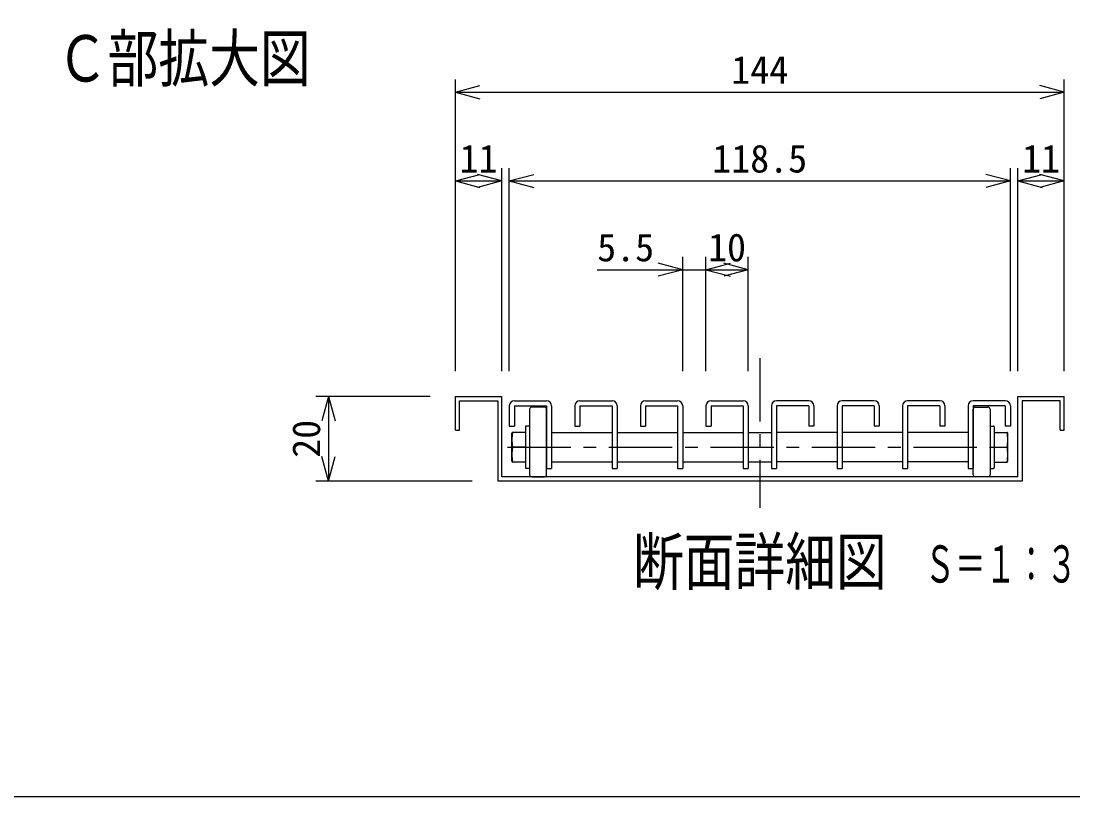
# Model space of a CAD drawing. Units: millimetres, scale not verified, with parts at other scales. Extents: x -1365 to 1365, y -930 to 870.
# Drawn here: x -537 to 292, y -930 to -318 of the extents above; entities that cross this region are included whole.
import ezdxf
from ezdxf.enums import TextEntityAlignment as Align

# ---------------------------------------------------------------- set-up
doc = ezdxf.new("R2010")
doc.units = ezdxf.units.MM
doc.header["$LTSCALE"] = 10
doc.linetypes.add('CHAIN1', pattern=[8, 5, -1, 1, -1])
for name, color, linetype in [('0-7_枠細線', 5, 'Continuous'), ('0-8_枠中線', 5, 'Continuous'), ('1-2_極細2', 2, 'Continuous'), ('1-3_細線2', 4, 'Continuous'), ('1-5_寸法2', 7, 'Continuous')]:
    doc.layers.add(name, color=color, linetype=linetype)
doc.styles.add('ＭＳ ゴシック', font='')
doc.styles.get('ＭＳ ゴシック').set_extended_font_data('MS Gothic')

msp = doc.modelspace()

# ---------------------------------------------------------------- linework, layer by layer
at = {"layer": '0-8_枠中線'}
msp.add_lwpolyline([(-1365, -930), (-1365, 870), (1365, 870), (1365, -930)], close=True, dxfattribs=at)
at = {"layer": '1-2_極細2', "linetype": 'CHAIN1'}
for p, q in [((45.32, -584.02), (45.32, -702.02)), ((-153.68, -654.18), (245.63, -654.18))]:
    msp.add_line(p, q, dxfattribs=at)
at = {"layer": '1-2_極細2'}
for p, q in [((-191.35, -617.52), (-161.35, -617.52)), ((-191.35, -640.85), (-191.35, -617.52)), ((-161.35, -617.52), (-161.35, -680.85)), ((-158.01, -677.52), (-158.01, -614.18)), ((248.65, -614.18), (285.32, -614.18)), ((248.65, -677.52), (248.65, -614.18)), ((281.99, -617.52), (251.99, -617.52)), ((281.99, -640.85), (281.99, -617.52)), ((285.32, -640.85), (285.32, -614.18)), ((-194.68, -640.85), (-191.35, -640.85)), ((281.99, -640.85), (285.32, -640.85)), ((-139.5, -654.18), (-149.52, -654.18)), ((230.14, -654.18), (240.16, -654.18)), ((248.65, -677.52), (-158.01, -677.52))]:
    msp.add_line(p, q, dxfattribs=at)
for points in [[(-194.68, -640.85), (-194.68, -614.18), (-158.01, -614.18)], [(251.99, -617.52), (251.99, -680.85), (-161.35, -680.85)]]:
    msp.add_lwpolyline(points, dxfattribs=at)
for centre, start, end in [((-124.33, -648.35), 166.96433, 193.03802), ((214.96, -648.35), 346.96198, 13.03567), ((-124.33, -660.02), 166.96198, 193.03567), ((214.96, -660.02), 346.96433, 13.03802)]:
    msp.add_arc(centre, 25.86, start, end, dxfattribs=at)
at = {"layer": '1-3_細線2'}
for p, q in [((-152.18, -621.52), (-152.18, -637.52)), ((-148.18, -617.52), (-122.85, -617.52)), ((-148.18, -621.52), (-122.85, -621.52)), ((-148.18, -621.52), (-148.18, -637.52)), ((-122.85, -621.52), (-122.85, -670.85)), ((-118.85, -621.52), (-118.85, -670.85)), ((-100.51, -621.52), (-100.51, -637.52)), ((-96.51, -617.52), (-71.18, -617.52)), ((-96.51, -621.52), (-71.18, -621.52)), ((-96.51, -621.52), (-96.51, -637.52)), ((-71.18, -621.52), (-71.18, -670.85)), ((-67.18, -621.52), (-67.18, -670.85)), ((-48.85, -621.52), (-48.85, -637.52)), ((-44.85, -617.52), (-19.51, -617.52)), ((-44.85, -621.52), (-44.85, -637.52)), ((-15.51, -621.52), (-15.51, -670.85)), ((2.82, -621.52), (2.82, -637.52)), ((6.82, -617.52), (32.15, -617.52)), ((6.82, -621.52), (6.82, -637.52)), ((36.15, -621.52), (36.15, -670.85)), ((54.49, -621.52), (54.49, -670.85)), ((83.82, -617.52), (58.49, -617.52)), ((83.82, -621.52), (83.82, -637.52)), ((87.82, -621.52), (87.82, -637.52)), ((106.15, -621.52), (106.15, -670.85)), ((135.49, -617.52), (110.15, -617.52)), ((135.49, -621.52), (110.15, -621.52)), ((110.15, -621.52), (110.15, -670.85)), ((135.49, -621.52), (135.49, -637.52)), ((139.49, -621.52), (139.49, -637.52)), ((157.82, -621.52), (157.82, -670.85)), ((187.15, -617.52), (161.82, -617.52)), ((187.15, -621.52), (161.82, -621.52)), ((161.82, -621.52), (161.82, -670.85)), ((187.15, -621.52), (187.15, -637.52)), ((191.15, -621.52), (191.15, -637.52)), ((209.49, -621.52), (209.49, -670.85)), ((238.82, -617.52), (213.49, -617.52)), ((213.49, -621.52), (213.49, -670.85)), ((238.82, -621.52), (213.49, -621.52)), ((238.82, -621.52), (238.82, -637.52)), ((242.82, -621.52), (242.82, -637.52)), ((-136.18, -624.18), (-136.18, -675.85)), ((-124.51, -622.52), (-134.51, -622.52)), ((-122.85, -675.85), (-122.85, -624.18)), ((213.49, -675.85), (213.49, -624.18)), ((215.15, -622.52), (225.15, -622.52)), ((226.82, -624.18), (226.82, -675.85)), ((-152.18, -637.52), (-148.18, -637.52)), ((-139.5, -638.18), (-139.5, -655.85)), ((-136.18, -637.52), (-138.84, -637.52)), ((-100.51, -637.52), (-96.51, -637.52)), ((-48.85, -637.52), (-44.85, -637.52)), ((2.82, -637.52), (6.82, -637.52)), ((87.82, -637.52), (83.82, -637.52)), ((139.49, -637.52), (135.49, -637.52)), ((191.15, -637.52), (187.15, -637.52)), ((226.82, -637.52), (229.47, -637.52)), ((230.14, -638.18), (230.14, -655.85)), ((242.82, -637.52), (238.82, -637.52)), ((-150.19, -665.18), (-150.19, -643.18)), ((-139.5, -642.52), (-149.52, -642.52)), ((-118.85, -642.68), (-71.18, -642.68)), ((-67.18, -642.68), (-19.51, -642.68)), ((-15.51, -642.68), (32.15, -642.68)), ((36.15, -642.68), (54.49, -642.68)), ((106.15, -642.68), (58.49, -642.68)), ((157.82, -642.68), (110.15, -642.68)), ((209.49, -642.68), (161.82, -642.68)), ((213.49, -645.57), (213.49, -658.8)), ((230.14, -642.52), (240.16, -642.52)), ((240.82, -665.18), (240.82, -643.18)), ((-139.5, -655.85), (-139.5, -670.18)), ((230.14, -655.85), (230.14, -670.18)), ((-139.5, -665.85), (-149.52, -665.85)), ((-136.18, -670.85), (-138.84, -670.85)), ((-122.85, -670.85), (-118.85, -670.85)), ((-118.85, -665.68), (-71.18, -665.68)), ((-71.18, -670.85), (-67.18, -670.85)), ((-67.18, -665.68), (-19.51, -665.68)), ((-19.51, -670.85), (-15.51, -670.85)), ((-15.51, -665.68), (32.15, -665.68)), ((32.15, -670.85), (36.15, -670.85)), ((36.15, -665.68), (54.49, -665.68)), ((54.49, -670.85), (58.49, -670.85)), ((106.15, -665.68), (58.49, -665.68)), ((106.15, -670.85), (110.15, -670.85)), ((157.82, -665.68), (110.15, -665.68)), ((157.82, -670.85), (161.82, -670.85)), ((209.49, -665.68), (161.82, -665.68)), ((209.49, -670.85), (213.49, -670.85)), ((226.82, -670.85), (229.47, -670.85)), ((230.14, -665.85), (240.16, -665.85)), ((-134.51, -677.52), (-124.51, -677.52)), ((225.15, -677.52), (215.15, -677.52))]:
    msp.add_line(p, q, dxfattribs=at)
for points in [[(-44.85, -621.52), (-19.51, -621.52), (-19.51, -670.85)], [(6.82, -621.52), (32.15, -621.52), (32.15, -670.85)], [(83.82, -621.52), (58.49, -621.52), (58.49, -670.85)]]:
    msp.add_lwpolyline(points, dxfattribs=at)
for centre, radius, start, end in [((-148.18, -621.52), 4, 90, 180), ((-122.85, -621.52), 4, 360, 90), ((-96.51, -621.52), 4, 90, 180), ((-71.18, -621.52), 4, 360, 90), ((-44.85, -621.52), 4, 90, 180), ((-19.51, -621.52), 4, 360, 90), ((6.82, -621.52), 4, 90, 180), ((32.15, -621.52), 4, 360, 90), ((58.49, -621.52), 4, 90, 180), ((83.82, -621.52), 4, 0, 90), ((110.15, -621.52), 4, 90, 180), ((135.49, -621.52), 4, 0, 90), ((161.82, -621.52), 4, 90, 180), ((187.15, -621.52), 4, 0, 90), ((213.49, -621.52), 4, 90, 180), ((238.82, -621.52), 4, 0, 90), ((-134.51, -624.18), 1.67, 90, 180), ((-124.51, -624.18), 1.67, 0, 90), ((215.15, -624.18), 1.67, 90, 180), ((225.15, -624.18), 1.67, 0, 90), ((-138.84, -638.18), 0.667, 90, 180), ((229.47, -638.18), 0.667, 0, 90), ((-149.52, -643.18), 0.667, 90, 180), ((240.16, -643.18), 0.667, 0, 90), ((-149.52, -665.18), 0.667, 180, 270), ((-138.84, -670.18), 0.667, 180, 270), ((229.47, -670.18), 0.667, 270, 360), ((240.16, -665.18), 0.667, 270, 360), ((-134.51, -675.85), 1.67, 180, 270), ((-124.51, -675.85), 1.67, 270, 360), ((215.15, -675.85), 1.67, 180, 270), ((225.15, -675.85), 1.67, 270, 360)]:
    msp.add_arc(centre, radius, start, end, dxfattribs=at)
at = {"layer": '1-5_寸法2'}
for p, q in [((-194.68, -594.18), (-194.68, -364.18)), ((285.32, -594.18), (285.32, -364.18)), ((-194.68, -374.18), (-175.36, -369.01)), ((285.32, -374.18), (266, -369.01)), ((-194.68, -374.18), (-175.36, -379.36)), ((-194.68, -374.18), (285.32, -374.18)), ((285.32, -374.18), (266, -379.36)), ((-194.68, -594.18), (-194.68, -434.18)), ((-194.68, -444.18), (-175.36, -439.01)), ((-158.01, -444.18), (-177.33, -439.01)), ((-158.01, -594.18), (-158.01, -434.18)), ((-152.18, -594.18), (-152.18, -434.18)), ((-152.18, -444.18), (-132.86, -439.01)), ((242.82, -444.18), (223.5, -439.01)), ((242.82, -594.18), (242.82, -434.18)), ((248.65, -594.18), (248.65, -434.18)), ((248.65, -444.18), (267.97, -439.01)), ((285.32, -444.18), (266, -439.01)), ((285.32, -594.18), (285.32, -434.18)), ((-194.68, -444.18), (-175.36, -449.36)), ((-194.68, -444.18), (-158.01, -444.18)), ((-158.01, -444.18), (-177.33, -449.36)), ((-152.18, -444.18), (-132.86, -449.36)), ((-152.18, -444.18), (242.82, -444.18)), ((242.82, -444.18), (223.5, -449.36)), ((248.65, -444.18), (267.97, -449.36)), ((248.65, -444.18), (285.32, -444.18)), ((285.32, -444.18), (266, -449.36)), ((-15.51, -594.18), (-15.51, -504.18)), ((2.82, -594.18), (2.82, -504.18)), ((36.15, -594.18), (36.15, -504.18)), ((-15.51, -514.18), (-34.83, -509.01)), ((2.82, -514.18), (22.14, -509.01)), ((36.15, -514.18), (16.83, -509.01)), ((-82.91, -514.18), (2.82, -514.18)), ((-15.51, -514.18), (-34.83, -519.36)), ((2.82, -514.18), (22.14, -519.36)), ((2.82, -514.18), (36.15, -514.18)), ((36.15, -514.18), (16.83, -519.36)), ((-214.68, -614.18), (-304.68, -614.18)), ((-294.68, -614.18), (-299.86, -633.5)), ((-294.68, -614.18), (-289.5, -633.5)), ((-294.68, -614.18), (-294.68, -680.85)), ((-294.68, -680.85), (-299.86, -661.53)), ((-294.68, -680.85), (-289.5, -661.53)), ((-181.35, -680.85), (-304.68, -680.85))]:
    msp.add_line(p, q, dxfattribs=at)

# ---------------------------------------------------------------- texts
at = {"layer": '0-7_枠細線', "style": 'ＭＳ ゴシック'}
for s, height, width, p in [('Ｃ部拡大図', 36.66, 0.8, (-508.76, -376.87)), ('断面詳細図', 36.66, 0.8, (-54.68, -773.67)), ('Ｓ＝１：３', 29.33, 0.6, (175.22, -769.72))]:
    msp.add_text(s, height=height, dxfattribs=dict(at, width=width)).set_placement(p, align=Align.BOTTOM_LEFT)
at = {"layer": '1-5_寸法2', "style": 'ＭＳ ゴシック'}
for s, p in [('144', (22.82, -374.18)), ('11', (-191.35, -444.18)), ('118.5', (7.82, -444.18)), ('11', (251.99, -444.18)), ('5.5', (-82.91, -514.18)), ('10', (4.49, -514.18))]:
    msp.add_text(s, height=21.99, dxfattribs=at).set_placement(p, align=Align.BOTTOM_LEFT)
msp.add_text('20', height=21.99, rotation=90, dxfattribs=at).set_placement((-294.68, -662.52), align=Align.BOTTOM_LEFT)

doc.saveas('drawing.dxf')
